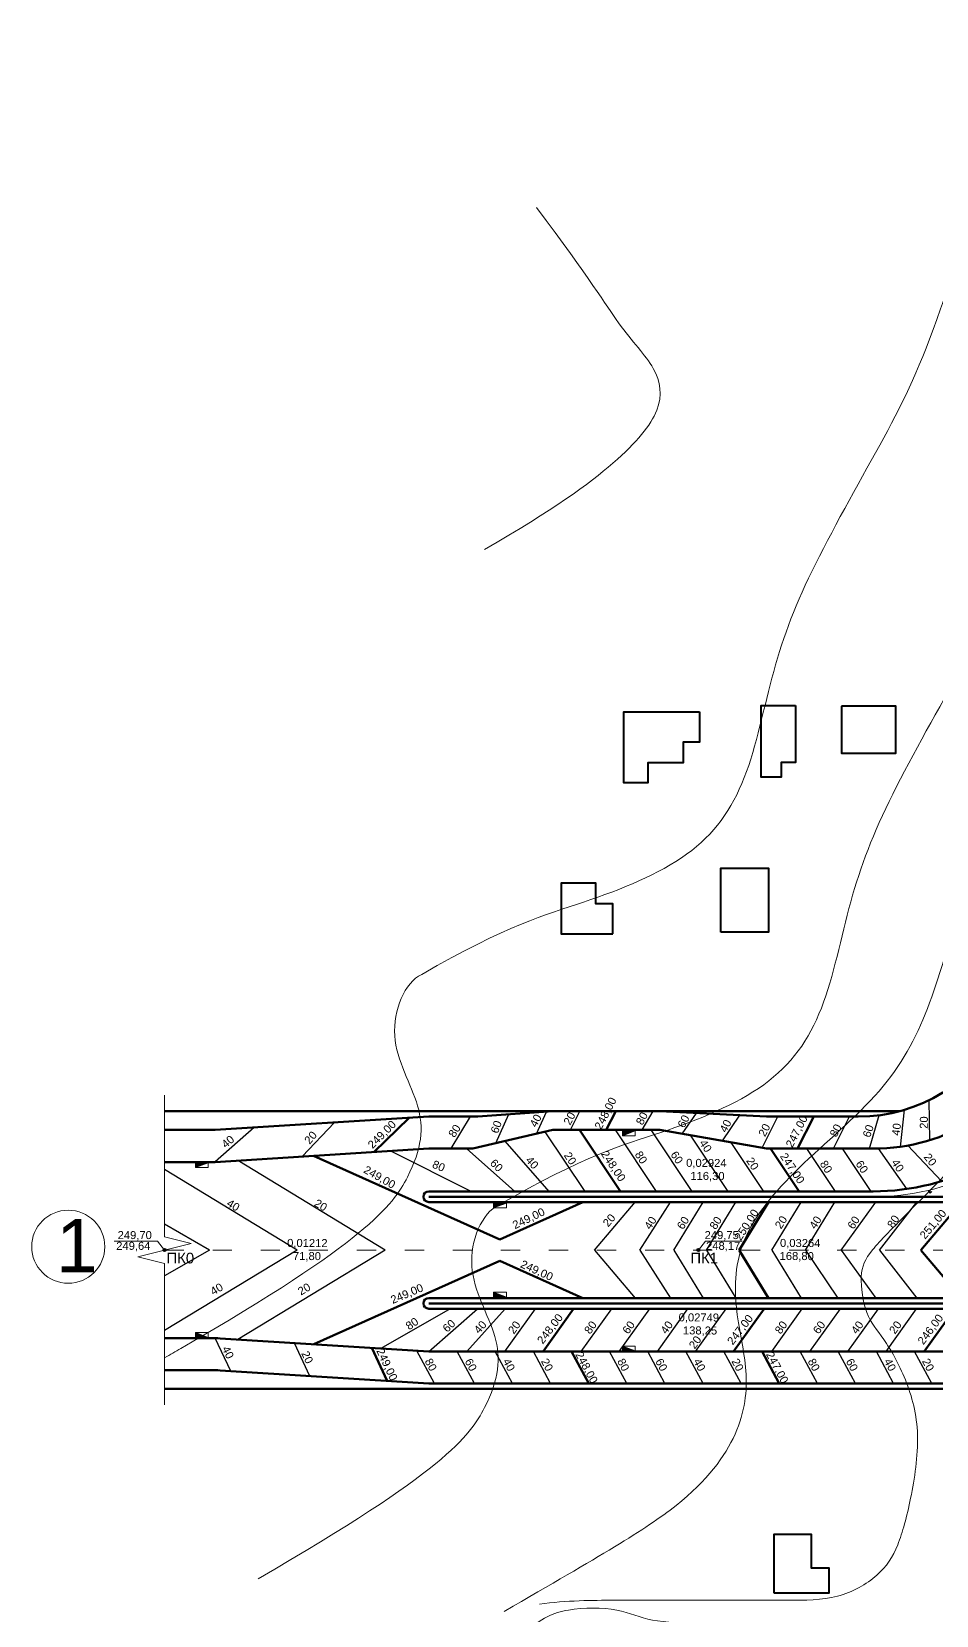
# Model space of a CAD drawing. Header units: millimetres. Extents: x -2825 to 30098, y -1816 to 5947.
# Drawn here: x -243.7 to -74.3, y 226.2 to 523 of the extents above; entities that cross this region are included whole.
import ezdxf

# ---------------------------------------------------------------- set-up
doc = ezdxf.new("R2010")
doc.units = ezdxf.units.MM
doc.linetypes.add('ACAD_ISO03W100', pattern=[30, 12, -18])
for name, color, linetype, lineweight in [('1 Відмітки', 7, 'Continuous', 25), ('2 Позначення', 80, 'Continuous', 20), ('вертикалка', 200, 'Continuous', 9), ('Горизонталі', 7, 'Continuous', 20), ('Дор. Розм.', 7, 'Continuous', 50), ('Забудова', 40, 'Continuous', 40), ('Осі', 30, 'Continuous', 15), ('Отметки', 90, 'Continuous', 25), ('Отметки 1', 50, 'Continuous', 50), ('Текст', 7, 'Continuous', 20), ('Червоні лінії', 10, 'Continuous', 53)]:
    doc.layers.add(name, color=color, linetype=linetype, lineweight=lineweight)
doc.layers.add('Озелення', color=7, linetype='Continuous', true_color=0x9fff80)
doc.styles.get("Standard").update_dxf_attribs({"font": 'arial.ttf'})

# ---------------------------------------------------------------- blocks, each defined once
blk = doc.blocks.new('6')
at = {"layer": '1 Відмітки', "transparency": 33554559}
h = blk.add_hatch(color=256, dxfattribs=at)
h.dxf.hatch_style = 1
edge = h.paths.add_edge_path()
edge.add_arc((-467.51, 342.13), 0.2, 0, 360)
at = {"layer": '1 Відмітки'}
blk.add_circle((-467.51, 342.13), 0.2, dxfattribs=at)

msp = doc.modelspace()

# ---------------------------------------------------------------- hatches: boundary and pattern name
at = {"layer": 'вертикалка'}
h = msp.add_hatch(color=0, dxfattribs=at)
h.dxf.hatch_style = 1
h.paths.add_polyline_path([(-130.67044, 316.99346), (-133.07044, 316.99346), (-133.07044, 316.09346)])
h = msp.add_hatch(color=0, dxfattribs=at)
h.dxf.hatch_style = 1
h.paths.add_polyline_path([(-210.67044, 311.0266), (-213.07044, 311.0266), (-213.07044, 310.1266)])
h = msp.add_hatch(color=0, dxfattribs=at)
h.dxf.hatch_style = 1
h.paths.add_polyline_path([(-154.80512, 303.46919), (-157.20512, 303.46919), (-157.20512, 302.56919)])
h = msp.add_hatch(color=0, dxfattribs=at)
h.dxf.hatch_style = 1
h.paths.add_polyline_path([(-154.80512, 285.86391), (-157.20512, 285.86391), (-157.20512, 286.76391)])
h = msp.add_hatch(color=0, dxfattribs=at)
h.dxf.hatch_style = 1
h.paths.add_polyline_path([(-210.67044, 278.30651), (-213.07044, 278.30651), (-213.07044, 279.20651)])
h = msp.add_hatch(color=0, dxfattribs=at)
h.dxf.hatch_style = 1
h.paths.add_polyline_path([(-130.67044, 275.78251), (-133.07044, 275.78251), (-133.07044, 276.68251)])
at = {"layer": 'Озелення'}
h = msp.add_hatch(dxfattribs=at)
h.set_pattern_fill('GRASS', color=0, scale=0.1)
h.paths.add_polyline_path([(-46.14967, 311.51452, -0.038725067), (-48.44209, 320.66655), (-51.66954, 320.66655, -0.221126928), (-86.07884, 304.66655), (-43.85869, 304.66655)])
h.paths.add_polyline_path([(-50.4021, 322.24084, -0.011229679), (-51.66954, 320.66655), (-48.44209, 320.66655, -0.004622995), (-48.62044, 321.78035, 0.661146087)])
h.paths.add_polyline_path([(-37.14053, 284.66771, -0.00076061), (-37.90418, 284.66655), (-59.06125, 284.66655, -0.134846235), (-40.16051, 279.47476), (-36.31514, 277.1898, 0.724880629), (-34.88401, 278.44072, -0.027164462)])

# ---------------------------------------------------------------- linework, layer by layer
at = {"layer": '2 Позначення', "color": 0}
for points in [[(-218.82957, 294.66655), (-220.15703, 296.33962), (-228.28674, 296.33962)], [(-118.82957, 294.66657), (-117.50211, 296.33964), (-110.6558, 296.33964)]]:
    msp.add_lwpolyline(points, dxfattribs=at)
at = {"layer": 'вертикалка', "color": 0}
for p, q in [((-130.67044, 316.99346), (-133.07044, 316.09346)), ((-210.67044, 311.0266), (-213.07044, 310.1266)), ((-154.80512, 303.46919), (-157.20512, 302.56919)), ((-154.80512, 285.86391), (-157.20512, 286.76391)), ((-210.67044, 278.30651), (-213.07044, 279.20651)), ((-130.67044, 275.78251), (-133.07044, 276.68251))]:
    msp.add_line(p, q, dxfattribs=at)
for points in [[(-133.07044, 316.99346), (-133.07044, 316.09346), (-130.67044, 316.09346), (-130.67044, 316.99346)], [(-213.07044, 311.0266), (-213.07044, 310.1266), (-210.67044, 310.1266), (-210.67044, 311.0266)], [(-157.20512, 303.46919), (-157.20512, 302.56919), (-154.80512, 302.56919), (-154.80512, 303.46919)], [(-157.20512, 285.86391), (-157.20512, 286.76391), (-154.80512, 286.76391), (-154.80512, 285.86391)], [(-213.07044, 278.30651), (-213.07044, 279.20651), (-210.67044, 279.20651), (-210.67044, 278.30651)], [(-133.07044, 275.78251), (-133.07044, 276.68251), (-130.67044, 276.68251), (-130.67044, 275.78251)]]:
    msp.add_lwpolyline(points, close=True, dxfattribs=at)
at = {"layer": 'Горизонталі', "color": 0}
for points, knots in [([(-55.2687, 523.00377), (-57.25576, 519.49008), (-61.79524, 508.20256), (-74.37458, 466.07175), (-82.98881, 448.35978), (-98.23389, 421.95453), (-105.21162, 403.72241), (-109.2632, 381.88889), (-119.16706, 367.93344), (-140.2635, 359.43477), (-154.62071, 355.58777), (-170.65071, 346.3233), (-173.8661, 344.81931, 249), (-178.20401, 334.37962, 249), (-169.82447, 321.49622, 249), (-171.04621, 309.72749, 249), (-181.05012, 296.28474, 249), (-215.77581, 276.23585, 249), (-216.7694, 275.66221, 249), (-217.78732, 275.07765, 249), (-218.82957, 274.48218, 249)], [11.33874488, 11.33874488, 11.33874488, 11.33874488, 12, 13, 14, 15, 16, 17, 18, 19, 20, 20, 20, 21, 22, 23, 24, 24, 24, 24.028612424, 24.028612424, 24.028612424, 24.028612424]), ([(95.55061, 508.12272), (89.9873, 509.21019), (75.29761, 510.71589), (55.30367, 508.92709), (35.44915, 502.29568), (33.25981, 501.43898), (10.75102, 499.63828), (-7.4811, 499.63828), (-24.36269, 496.48705), (-38.76831, 485.23266), (-45.74603, 470.37686), (-59.92657, 422.88332), (-68.5408, 405.17136), (-83.78588, 378.7661), (-90.7636, 360.53398), (-94.81519, 338.70046), (-104.71905, 324.74501), (-125.81549, 316.24634), (-140.1727, 312.39934), (-156.2027, 303.13487), (-159.41809, 301.63088, 249), (-163.756, 291.19119, 249), (-155.37646, 278.30779, 249), (-156.5982, 266.53906, 249), (-166.60211, 253.09631, 249), (-201.3278, 233.04742, 249)], [3.256589866, 3.256589866, 3.256589866, 3.256589866, 4, 5, 6, 7, 8, 9, 10, 11, 12, 13, 14, 15, 16, 17, 18, 19, 20, 20, 20, 21, 22, 23, 24, 24, 24, 24]), ([(-155.2134, 226.94703), (-137.22811, 237.33083), (-120.48771, 246.99591), (-110.4838, 260.43866), (-109.26206, 272.20739), (-112.10667, 282.82361), (-112.10667, 295.87871), (-102.2028, 308.9338), (-84.19577, 323.56452), (-75.79351, 338.11767), (-70.66828, 357.24527), (-61.23681, 378.71104), (-49.31365, 399.36256), (-41.85422, 406.82199), (-33.77609, 417.65124), (-27.47363, 434.53283), (-18.01994, 443.98652), (5.50145, 457.5666), (21.14787, 461.75905), (35.76327, 476.37445), (51.60723, 483.03926), (65.30008, 483.03926), (74.11602, 483.03926), (81.63037, 470.02403), (90.99761, 449.65123), (102.81472, 432.01935), (115.94485, 425.82943), (128.21135, 429.11623), (139.3915, 429.11623), (143.62558, 418.5298), (143.62558, 402.39851), (139.49897, 382.89089), (134.99721, 357.19336), (131.62089, 333.93428), (122.92051, 314.02112), (116.13619, 301.98845), (113.80607, 296.65081)], [0, 0, 0, 0, 1, 2, 3, 4, 5, 6, 7, 8, 9, 10, 11, 12, 13, 14, 15, 16, 17, 18, 19, 20, 21, 22, 23, 24, 25, 26, 27, 28, 29, 30, 31, 32, 33, 33.81965361, 33.81965361, 33.81965361, 33.81965361]), ([(80.80326, 219.43906), (79.26092, 220.9269), (75.46704, 225.55735), (71.59746, 235.27077), (71.59746, 249.90148), (82.10156, 264.53219), (84.51915, 273.55476), (84.51915, 290.98002), (89.15223, 308.27088), (98.75188, 324.89796), (102.56227, 339.11853), (98.48305, 346.18394), (90.35479, 364.13357), (79.28797, 376.88855), (67.4417, 383.728), (46.79049, 395.65098), (27.8929, 398.83462), (14.40134, 395.21956), (5.75926, 388.89324), (-2.40017, 380.7338), (-21.06371, 373.69981), (-35.88199, 368.26018), (-45.26065, 358.88152), (-49.38726, 349.50286), (-55.57718, 332.99642), (-65.60357, 315.6302), (-80.13703, 301.09674), (-87.07724, 294.15653), (-88.77764, 290.4173), (-87.6522, 282.16408), (-84.27588, 278.60018), (-79.73913, 270.74231), (-76.97219, 260.41592), (-79.02383, 247.46303), (-81.31577, 238.90939), (-84.65103, 233.58261), (-92.5466, 229.0241), (-101.90776, 229.0241), (-114.47517, 229.0241), (-126.29228, 229.0241), (-133.42006, 229.0241), (-143.54902, 229.0241), (-148.6225, 228.28032)], [3.473916797, 3.473916797, 3.473916797, 3.473916797, 4, 5, 6, 7, 8, 9, 10, 11, 12, 13, 14, 15, 16, 17, 18, 19, 20, 21, 22, 23, 24, 25, 26, 27, 28, 29, 30, 31, 32, 33, 34, 35, 36, 37, 38, 39, 40, 41, 42, 43, 43, 43, 43]), ([(-93.61861, 203.63878), (-90.7406, 203.82232), (-82.53044, 204.84321), (-73.92783, 206.31471), (-64.15839, 207.35679), (-57.25465, 212.17638), (-53.386, 218.87708), (-48.7938, 236.01541), (-44.74977, 254.51061), (-40.842, 265.19186), (-36.21779, 269.81606), (-27.4253, 273.39819), (-15.18094, 273.39819), (-6.58383, 269.88119), (2.20866, 261.0887), (5.51088, 248.76466), (6.57235, 235.23225), (5.26975, 227.02592), (7.57609, 218.41855), (7.57609, 192.37698), (10.48012, 186.2548), (15.69049, 181.04443), (27.48345, 174.23576), (35.96587, 169.33843), (43.88168, 167.2174), (49.74172, 170.60069), (54.25356, 178.41543), (56.39154, 186.39448), (55.15902, 199.67149), (55.15902, 211.26456), (53.20684, 218.55018), (53.20684, 226.11411), (57.50368, 227.93774), (65.31924, 224.42074), (70.39934, 222.33659), (75.24789, 217.48804), (78.50152, 214.80256), (79.24263, 214.21566)], [6.393067678, 6.393067678, 6.393067678, 6.393067678, 7, 8, 9, 10, 11, 12, 13, 14, 15, 16, 17, 18, 19, 20, 21, 22, 23, 24, 25, 26, 27, 28, 29, 30, 31, 32, 33, 34, 35, 36, 37, 38, 39, 40, 40.278918799, 40.278918799, 40.278918799, 40.278918799]), ([(79.79215, 206.27525), (72.4552, 208.1813), (64.00621, 206.26916), (60.94467, 182.40781), (45.00095, 164.9635), (36.09278, 164.9635), (24.82184, 168.85853), (15.91212, 176.51777), (10.52294, 179.62921), (3.52392, 183.67009), (0.00775, 187.18627), (-2.21996, 207.15472), (-4.40832, 226.06836), (-6.44036, 243.57519), (-17.38213, 252.32861), (-30.66857, 254.36065), (-36.84285, 248.18637), (-41.45403, 236.07226), (-47.23753, 221.84796), (-56.92882, 210.12463), (-62.63417, 204.41928), (-73.12543, 203.00613), (-83.22377, 200.30029), (-91.25604, 198.14805), (-97.08656, 196.9398), (-104.29105, 198.87024), (-116.41919, 209.0271), (-122.11051, 212.31299), (-126.79984, 214.97027), (-137.89326, 219.17329), (-147.74552, 216.53338), (-151.86114, 212.41776)], [1.005045207, 1.005045207, 1.005045207, 1.005045207, 2, 3, 4, 5, 6, 7, 8, 9, 10, 11, 12, 13, 14, 15, 16, 17, 18, 19, 20, 21, 22, 23, 24, 25, 26, 27, 28, 29, 30, 30, 30, 30])]:
    msp.add_open_spline(points, degree=3, knots=knots, dxfattribs=at)
for points in [[(-149.1739, 490.07205), (-138.93241, 476.45423), (-133.70936, 467.40765), (-126.21346, 459.91175), (-125.20205, 452.36983), (-132.85503, 442.91614), (-145.91013, 433.46245), (-158.89871, 425.96349)], [(137.20478, 193.15422), (132.09754, 196.10289), (115.42707, 200.56973), (88.38527, 209.94839), (78.38136, 217.13869), (68.52385, 225.64607), (56.1852, 232.76979), (47.11916, 240.27272), (35.44265, 256.57228), (31.37706, 271.74526), (27.91223, 284.67621), (24.45406, 290.66593), (14.4869, 290.66593), (2.09535, 287.34562), (-13.52952, 283.15895), (-29.00431, 283.15895), (-46.85668, 283.15895), (-55.8898, 277.94368), (-62.06722, 240.16885), (-64.60462, 230.69915), (-72.8891, 222.41467), (-79.13079, 216.17297), (-87.77725, 213.85616), (-97.58512, 212.48908), (-104.00517, 218.90912), (-110.68972, 222.76845), (-118.4019, 224.83492), (-128.26639, 224.83492), (-133.16461, 227.66291), (-143.91099, 227.66291), (-148.18483, 225.77934), (-151.46736, 222.80943)]]:
    msp.add_open_spline(points, degree=3, dxfattribs=at)
at = {"layer": 'Дор. Розм.', "color": 0}
for p, q in [((-146.07884, 320.66655), (-160.18058, 319.66655)), ((-146.07884, 320.66655), (-126.07884, 320.66655)), ((-106.07884, 319.66655), (-126.07884, 320.66655)), ((-209.34442, 317.16655), (-169.34442, 319.66655)), ((-160.18058, 319.66655), (-169.34442, 319.66655)), ((-88.86677, 319.66655), (-106.07884, 319.66655)), ((-209.34442, 317.16655), (-218.82957, 317.16655)), ((-146.07884, 317.16655), (-161.07884, 313.66655)), ((-126.07884, 317.16655), (-146.07884, 317.16655)), ((-106.07884, 313.66655), (-126.07884, 317.16655)), ((-209.34442, 311.16655), (-169.34442, 313.66655)), ((-161.07884, 313.66655), (-169.34442, 313.66655)), ((-86.07884, 313.66655), (-106.07884, 313.66655)), ((-209.34442, 311.16655), (-218.82957, 311.16655)), ((-86.07884, 305.66655), (-169.34442, 305.66655)), ((-41.29012, 304.66655), (-169.34442, 304.66655)), ((-41.29012, 303.66655), (-169.34442, 303.66655)), ((-37.90418, 285.66655), (-169.34442, 285.66655)), ((-59.06125, 283.66655), (-169.34442, 283.66655)), ((-210.28101, 278.16655), (-218.82957, 278.16655)), ((-208.40966, 278.10813), (-169.34442, 275.66655)), ((-61.25875, 275.66655), (-169.34442, 275.66655)), ((-210.28101, 272.16655), (-218.82957, 272.16655)), ((-208.40966, 272.10813), (-169.34442, 269.66655)), ((-66.15274, 269.66655), (-169.34442, 269.66655))]:
    msp.add_line(p, q, dxfattribs=at)
msp.add_lwpolyline([(196.43733, 377.73074), (82.51469, 315.43872, -0.125750901), (-37.90418, 284.66655), (-169.34442, 284.66655)], format="xyb", dxfattribs=at)
at = {"layer": 'Дор. Розм.', "color": 0, "lineweight": 20}
msp.add_circle((-236.8942, 295.29045), 6.84658, dxfattribs=at)
at = {"layer": 'Дор. Розм.', "color": 0}
for centre, radius, start, end in [((-88.86677, 349.66655), 30, 270, 333.7307788), ((-86.07884, 349.66655), 36, 270, 333.7307788), ((-86.07884, 349.66655), 44, 270, 325.6163393), ((-169.34442, 304.66655), 1, 90, 270), ((-169.34442, 284.66655), 1, 90, 270), ((-210.28101, 248.16655), 30, 86.4236656, 90), ((-210.28101, 242.16655), 30, 86.4236656, 90)]:
    msp.add_arc(centre, radius, start, end, dxfattribs=at)
at = {"layer": 'Дор. Розм.', "color": 0, "lineweight": 20}
msp.add_arc((-86.07884, 349.66655), 45, 270, 322.4495102, dxfattribs=at)
at = {"layer": 'Забудова', "color": 0}
for points in [[(-118.63174, 395.53409), (-118.63174, 389.82158), (-121.7048, 389.82158), (-121.7048, 385.97661), (-128.28994, 385.97661), (-128.28994, 382.24151), (-132.78978, 382.24151), (-132.78978, 395.53409)], [(-100.61339, 396.73618), (-100.61339, 386.03241), (-103.34897, 386.03241), (-103.34897, 383.29423), (-107.07932, 383.29423), (-107.07932, 396.73618)], [(-92.03359, 396.61172), (-92.03359, 387.77488), (-81.83732, 387.77488), (-81.83732, 396.61172)], [(-114.65335, 354.22758), (-114.65335, 366.20962), (-105.70682, 366.20962), (-105.70682, 354.22758)], [(-134.8499, 353.95237), (-134.8499, 359.54619), (-138.04334, 359.54619), (-138.04334, 363.40858), (-144.5633, 363.40858), (-144.5633, 353.95237)], [(-104.616, 230.36895), (-104.616, 241.40237), (-97.69459, 241.40237), (-97.69459, 235.11589), (-94.36206, 235.11589), (-94.36206, 230.36895)]]:
    msp.add_lwpolyline(points, close=True, dxfattribs=at)
at = {"layer": 'Осі', "color": 0, "linetype": 'ACAD_ISO03W100', "ltscale": 0.3}
msp.add_line((-218.82957, 294.66655), (23.80915, 294.66655), dxfattribs=at)
at = {"layer": 'Отметки', "color": 0}
for p, q in [((-149.18013, 316.44292), (-147.29561, 320.58027)), ((-142.77884, 317.16655), (-141.01965, 320.66655)), ((-129.37884, 317.16655), (-127.29381, 320.66655)), ((-80.97691, 313.99051), (-80.19016, 320.94867)), ((-75.46058, 315.26811), (-75.60093, 322.75897)), ((-202.03834, 317.62318), (-209.34488, 311.18116)), ((-187.0286, 318.56129), (-193.09037, 312.18243)), ((-161.56096, 319.66655), (-165.21163, 313.66655)), ((-154.41665, 320.07529), (-156.82269, 314.65965)), ((-121.876, 316.43105), (-119.19557, 320.32239)), ((-114.28608, 315.10282), (-111.04703, 319.91496)), ((-106.86472, 313.80408), (-103.91809, 319.66655)), ((-93.53384, 313.66655), (-90.51809, 319.66655)), ((-86.78236, 313.67883), (-84.97683, 319.91981)), ((-155.10503, 315.06044), (-146.83, 305.66655)), ((-147.59757, 316.81218), (-140.13, 305.66655)), ((-134.435, 317.16655), (-126.73, 305.66655)), ((-127.735, 317.16655), (-120.03, 305.66655)), ((-120.36506, 316.16664), (-113.33, 305.66655)), ((-112.77514, 314.8384), (-106.63, 305.66655)), ((-161.4234, 305.66655), (-176.43263, 313.22354)), ((-162.30548, 313.66655), (-153.2, 305.66655)), ((-98.59, 313.66655), (-93.23, 305.66655)), ((-91.89, 313.66655), (-86.53, 305.66655)), ((-85.13852, 313.67883), (-79.84518, 306.11733)), ((-73.29934, 307.56329), (-79.60193, 314.25399)), ((-193.98224, 294.66655), (-218.82957, 309.75815)), ((-177.51789, 294.66655), (-205.11888, 311.43065)), ((-138.28459, 294.66655), (-130.65098, 303.66655)), ((-129.8028, 294.66655), (-124.05662, 303.66655)), ((-123.41816, 294.66655), (-117.91453, 303.66655)), ((-117.30302, 294.66655), (-111.79939, 303.66655)), ((-105.07273, 294.66655), (-99.56911, 303.66655)), ((-98.77842, 294.66655), (-93.2748, 303.66655)), ((-92.06282, 294.66655), (-85.60387, 303.66655)), ((-84.8862, 294.66655), (-77.92172, 303.66655)), ((-210.43633, 294.66655), (-218.82957, 299.51633)), ((-210.43633, 294.66655), (-218.82957, 289.81677)), ((-193.98224, 294.66655), (-218.82957, 279.57495)), ((-177.51789, 294.66655), (-205.11888, 277.90245)), ((-138.28459, 294.66655), (-130.65098, 285.66655)), ((-129.8028, 294.66655), (-124.05662, 285.66655)), ((-123.41816, 294.66655), (-117.91453, 285.66655)), ((-117.30302, 294.66655), (-111.79939, 285.66655)), ((-105.07273, 294.66655), (-99.56911, 285.66655)), ((-98.77842, 294.66655), (-92.73438, 285.66655)), ((-92.06282, 294.66655), (-85.60387, 285.66655)), ((-84.8862, 294.66655), (-77.92172, 285.66655)), ((-165.31843, 283.66655), (-178.29484, 276.22595)), ((-169.34442, 275.66655), (-160.20159, 283.66655)), ((-162.20442, 275.66655), (-155.05929, 283.66655)), ((-155.06442, 275.66655), (-149.35242, 283.66655)), ((-140.78442, 275.66655), (-135.07242, 283.66655)), ((-133.64442, 275.66655), (-127.93242, 283.66655)), ((-126.50442, 275.66655), (-120.79242, 283.66655)), ((-119.36442, 275.66655), (-113.65242, 283.66655)), ((-105.08442, 275.66655), (-99.37242, 283.66655)), ((-97.94442, 275.66655), (-92.23242, 283.66655)), ((-90.80442, 275.66655), (-85.09242, 283.66655)), ((-83.66442, 275.66655), (-77.95242, 283.66655)), ((-206.45724, 271.97146), (-209.34488, 278.15194)), ((-191.59876, 271.05745), (-194.4864, 277.23792)), ((-168.28746, 269.66655), (-171.58364, 275.8065)), ((-160.79928, 269.66655), (-164.02033, 275.66655)), ((-153.65928, 269.66655), (-156.88033, 275.66655)), ((-146.51928, 269.66655), (-149.74033, 275.66655)), ((-132.23928, 269.66655), (-135.46033, 275.66655)), ((-125.09928, 269.66655), (-128.32033, 275.66655)), ((-117.95928, 269.66655), (-121.18033, 275.66655)), ((-110.81928, 269.66655), (-114.04033, 275.66655)), ((-96.53928, 269.66655), (-99.76033, 275.66655)), ((-89.39928, 269.66655), (-92.62033, 275.66655)), ((-82.25928, 269.66655), (-85.48033, 275.66655)), ((-75.11928, 269.66655), (-78.34033, 275.66655))]:
    msp.add_line(p, q, dxfattribs=at)
at = {"layer": 'Отметки 1', "color": 0}
for p, q in [((-136.07884, 317.16655), (-134.31965, 320.66655)), ((-173.00816, 319.43757), (-179.62314, 313.02413)), ((-100.23384, 313.66655), (-97.21809, 319.66655)), ((-141.135, 317.16655), (-133.43, 305.66655)), ((-156.00512, 296.66655), (-190.92867, 312.31753)), ((-105.29, 313.66655), (-99.93, 305.66655)), ((-156.00512, 296.66655), (-140.49965, 303.66655)), ((-111.18787, 294.66655), (-105.68425, 303.66655)), ((-77.14789, 294.66655), (-69.54772, 303.66655)), ((-111.18787, 294.66655), (-105.68425, 285.66655)), ((-77.14789, 294.66655), (-69.54772, 285.66655)), ((-156.00512, 292.66655), (-190.9011, 277.01384)), ((-156.00512, 292.66655), (-140.49965, 285.66655)), ((-147.92442, 275.66655), (-142.21242, 283.66655)), ((-112.22442, 275.66655), (-106.51242, 283.66655)), ((-76.52442, 275.66655), (-70.81242, 283.66655)), ((-177.13734, 270.15361), (-180.02498, 276.33409)), ((-139.37928, 269.66655), (-142.60033, 275.66655)), ((-103.67928, 269.66655), (-106.90033, 275.66655))]:
    msp.add_line(p, q, dxfattribs=at)
at = {"layer": 'Текст', "color": 0, "linetype": 'Continuous'}
msp.add_lwpolyline([(-218.82957, 265.66655), (-218.82957, 292.16655), (-223.82957, 293.41655), (-213.82957, 295.91655), (-218.82957, 297.16655), (-218.82957, 323.66655)], dxfattribs=at)
at = {"layer": 'Текст', "color": 0, "lineweight": 30}
for points in [[(-120.45253, 309.66785, 0, 0, 0), (-113.51417, 309.67389, 1.4, 0, 0), (-110.20881, 309.67676, 0, 0, 0)], [(-194.8534, 294.66655, 0, 0, 0), (-187.91504, 294.66051, 1.4, 0, 0), (-184.60968, 294.65763, 0, 0, 0)], [(-96.79563, 294.66655, 0, 0, 0), (-103.73399, 294.66051, 1.4, 0, 0), (-107.03935, 294.65763, 0, 0, 0)], [(-122.40323, 280.71418, 0, 0, 0), (-114.90667, 280.72022, 1.4, 0, 0), (-111.60132, 280.7231, 0, 0, 0)]]:
    msp.add_lwpolyline(points, format="xyseb", dxfattribs=at)
at = {"layer": 'Червоні лінії', "color": 0}
for p, q in [((-81.18562, 320.66655), (-218.82957, 320.66655)), ((-60.43804, 268.66655), (-218.82957, 268.66655))]:
    msp.add_line(p, q, dxfattribs=at)

# ---------------------------------------------------------------- block references
at = {"layer": '1 Відмітки', "color": 0, "xscale": 1.5, "yscale": 1.5, "zscale": 1.5}
for p in [(482.43309, -218.5319), (582.43309, -218.53188)]:
    msp.add_blockref('6', p, dxfattribs=at)

# ---------------------------------------------------------------- texts
at = {"layer": '1 Відмітки', "color": 0}
for s, insert, char_height, attachment_point in [('249,70', (-227.63203, 298.22158), 1.5, 1), ('249,75', (-111.25157, 298.2216), 1.5, 3), ('249,64', (-227.90116, 296.2014), 1.5, 1), ('ПК0', (-218.48866, 294.16306), 2, 1), ('ПК1', (-120.3424, 294.16308), 2, 1), ('248,17', (-110.98244, 296.20141), 1.5, 3)]:
    msp.add_mtext_dynamic_manual_height_columns(s, width=7.0254323, gutter_width=12.5, heights=[0], dxfattribs=dict(at, insert=insert, char_height=char_height, attachment_point=attachment_point))
at = {"layer": 'Текст', "color": 0}
for s, rotation, p in [('40', 303.8220852, (-118.74105, 314.73324)), ('60', 315.0826767, (-157.99427, 310.82333)), ('40', 311.9435054, (-151.30449, 311.41243)), ('20', 303.8220852, (-144.10532, 312.39614)), ('248,00', 303.8220852, (-137.14753, 312.66411)), ('80', 303.8220852, (-130.82403, 312.57333)), ('60', 303.8220852, (-124.12403, 312.57333)), ('20', 303.8220852, (-109.9441, 311.40925)), ('247,00', 303.8220852, (-103.61133, 312.24036)), ('20', 308.2209929, (-76.69217, 312.06542)), ('80', 303.8220852, (-96.15153, 310.82333)), ('60', 303.8220852, (-89.45153, 310.82333)), ('40', 303.8220852, (-82.73339, 311.05486)), ('40', 57.4432111, (-127.82411, 298.37169)), ('60', 57.4432111, (-121.70897, 298.37169)), ('80', 57.4432111, (-115.59383, 298.37169)), ('250,00', 57.4432111, (-110.88946, 296.30516)), ('20', 57.4432111, (-103.34309, 298.49116)), ('40', 57.4432111, (-96.90772, 298.44931)), ('60', 57.4432111, (-89.75292, 298.43582)), ('80', 57.4432111, (-82.31247, 298.6273)), ('251,00', 49.9703466, (-76.35677, 296.58238)), ('80', 33.7868518, (-173.04429, 279.61156)), ('248,00', 52.5462901, (-147.98565, 276.91653)), ('247,00', 52.2420435, (-112.38424, 276.7667)), ('246,00', 53.2104939, (-76.67914, 276.7979)), ('60', 42.8184878, (-165.90828, 279.12789)), ('40', 49.1960827, (-159.9009, 278.85146)), ('20', 54.4731634, (-153.39722, 278.78564)), ('80', 54.4731634, (-139.11722, 278.78564)), ('60', 54.4731634, (-131.97722, 278.78564)), ('40', 54.4731634, (-124.83722, 278.78564)), ('80', 54.4731634, (-103.41722, 278.78564)), ('60', 54.4731634, (-96.27722, 278.78564)), ('40', 54.4731634, (-89.13722, 278.78564)), ('20', 54.4731634, (-81.99722, 278.78564)), ('20', 54.4731634, (-119.51254, 275.99668)), ('80', 298.2287762, (-170.15929, 273.85761)), ('60', 298.2287762, (-162.65902, 273.83509)), ('40', 298.2287762, (-155.51902, 273.83509)), ('20', 298.2287762, (-148.37902, 273.83509)), ('248,00', 298.2287762, (-141.92571, 275.11385)), ('80', 298.2287762, (-134.09902, 273.83509)), ('60', 298.2287762, (-126.95902, 273.83509)), ('40', 298.2287762, (-119.81902, 273.83509)), ('20', 298.2287762, (-112.67902, 273.83509)), ('247,00', 298.2287762, (-106.21412, 275.11831)), ('80', 298.2287762, (-98.39902, 273.83509)), ('60', 298.2287762, (-91.25902, 273.83509)), ('40', 298.2287762, (-84.11902, 273.83509)), ('20', 298.2287762, (-76.97902, 273.83509))]:
    msp.add_text(s, height=1.5, rotation=rotation, dxfattribs=at).set_placement(p)
at = {"layer": 'Текст', "color": 0, "char_height": 1.5}
for s, width, insert, attachment_point, rotation in [('248,00', 4.2639186, (-133.85111, 322.66374), 9, 62.5945478), ('249,00', 4.2639186, (-175.13225, 317.86178), 9, 44.7708643), ('80', 4.2639186, (-163.24808, 317.5611), 9, 56.9784828), ('60', 4.2639186, (-155.60002, 318.58539), 9, 70.4818788), ('40', 4.2639186, (-148.10599, 319.60717), 9, 62.5945478), ('20', 4.2639186, (-141.76737, 320.01213), 9, 62.5945478), ('80', 4.2639186, (-128.20445, 320.01213), 9, 62.5945478), ('60', 4.2639186, (-120.40391, 319.4723), 9, 62.5945478), ('40', 4.2639186, (-112.53468, 318.60447), 9, 62.5945478), ('20', 4.2639186, (-105.25952, 317.83089), 9, 62.5945478), ('247,00', 4.2639186, (-98.03167, 319.29651), 9, 62.5945478), ('80', 4.2639186, (-91.89409, 317.76213), 9, 62.5945478), ('60', 4.2639186, (-85.91089, 317.83002), 9, 71.137265), ('40', 4.2639186, (-80.8225, 318.3387), 9, 82.8143429), ('20', 4.2639186, (-75.80694, 319.71191), 9, 89.4001175), ('40', 4.2639186, (-205.59877, 315.15482), 9, 40.5456446), ('20', 4.2639186, (-190.14414, 316.13072), 9, 49.7205156), ('0,02924', 5.8523388, (-113.54895, 311.72426), 3, 359.7108286), ('249,00', 4.2639186, (-176.28105, 305.8519), 9, 330.2934008), ('80', 4.2639186, (-166.70369, 309.26292), 9, 337.3631736), ('116,30', 5.8523388, (-113.91797, 309.28534), 3, 359.7108286), ('40', 4.2639186, (-205.36619, 301.81573), 9, 329.1235262), ('20', 4.2639186, (-188.96278, 301.81573), 9, 329.1235262), ('249,00', 4.2639186, (-153.07955, 298.30195), 7, 25.6450286), ('20', 4.2639186, (-135.72179, 298.86011), 7, 49.6060156), ('0,01212', 5.8523388, (-188.3022, 296.71693), 3, 359.7108286), ('71,80', 5.8523388, (-189.54089, 294.27801), 3, 359.7108286), ('0,03264', 5.8523388, (-95.96074, 296.71693), 3, 359.7108286), ('168,80', 5.8523388, (-97.19943, 294.27801), 3, 359.7108286), ('249,00', 4.2639186, (-151.70287, 292.86127), 1, 335.6116305), ('40', 4.2639186, (-208.47497, 288.59159), 3, 30.8764738), ('20', 4.2639186, (-192.07156, 288.59159), 3, 30.8764738), ('249,00', 4.2639186, (-170.7944, 288.43776), 3, 23.1125777), ('0,02749', 5.8523388, (-114.95485, 282.7706), 3, 359.7108286), ('138,25', 5.8523388, (-115.31048, 280.33168), 3, 359.7108286), ('40', 4.2639186, (-205.77315, 274.75699), 3, 295.3718622), ('249,00', 4.2639186, (-175.11322, 270.64505), 3, 295.3718622), ('20', 4.2639186, (-190.91467, 273.84297), 3, 295.3718622)]:
    msp.add_mtext_dynamic_manual_height_columns(s, width=width, gutter_width=12.5, heights=[0], dxfattribs=dict(at, insert=insert, attachment_point=attachment_point, rotation=rotation))
at = {"layer": 'Червоні лінії', "color": 0, "insert": (-239.17052, 300.50424), "char_height": 10, "attachment_point": 1}
msp.add_mtext_dynamic_manual_height_columns('1', width=4.6827552, gutter_width=12.5, heights=[0], dxfattribs=at)

doc.saveas('drawing.dxf')
